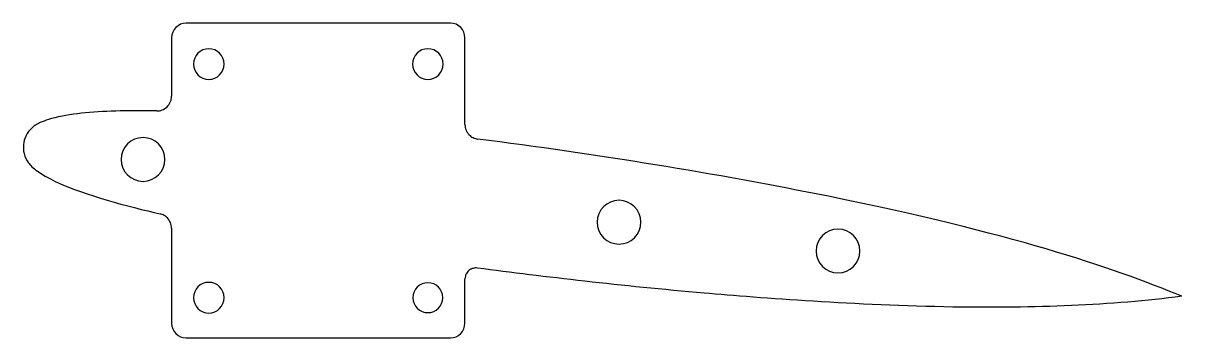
# Model space of a CAD drawing. Header units: millimetres. Extents: x -39 to 119, y 31 to 74.
import ezdxf

# ---------------------------------------------------------------- set-up
doc = ezdxf.new("R2010")
doc.units = ezdxf.units.MM
doc.layers.get('0').update_dxf_attribs({"linetype": 'CONTINUOUS'})

msp = doc.modelspace()

# ---------------------------------------------------------------- linework, layer by layer
for p, q in [((19.08, 74.32, 0), (-17.1, 74.32, 0)), ((-19.1, 72.32, 0), (-19.1, 64.3, 0)), ((21.08, 60.43, 0), (21.08, 72.32, 0)), ((-19.1, 46.24, 0), (-19.1, 33.22, 0)), ((21.08, 33.22, 0), (21.08, 39.29, 0)), ((-17.1, 31.22, 0), (19.08, 31.22, 0))]:
    msp.add_line(p, q)
at = {"extrusion": (-2.6205e-16, 1.36254e-15, -1)}
for centre in [(14, 68.72, 0), (-16, 68.72, 0), (14, 36.72, 0)]:
    msp.add_circle(centre, 2.1, dxfattribs=at)
at = {"extrusion": (1.22465e-16, 6.40667e-15, -1)}
for centre in [(23.01, 55.65, 0), (-42.18, 47.06, 0), (-72.17, 43.11, 0)]:
    msp.add_circle(centre, 3, dxfattribs=at)
at = {"extrusion": (-8.35666e-16, 6.40667e-15, -1)}
msp.add_circle((-16, 36.72, 0), 2.05, dxfattribs=at)
for centre, start, end in [((-17.1, 72.32, 0), 90, 180), ((19.08, 72.32, 0), 0, 90), ((-17.1, 33.22, 0), 180, 270), ((19.08, 33.22, 0), -90, 0)]:
    msp.add_arc(centre, 2, start, end)
for points, knots in [([(-21.14, 62.3, 0), (-20.88, 62.3, 0), (-20.62, 62.34, 0), (-20.13, 62.53, 0), (-19.91, 62.67, 0), (-19.54, 63.03, 0), (-19.38, 63.25, 0), (-19.22, 63.61, 0), (-19.18, 63.75, 0), (-19.12, 64.02, 0), (-19.1, 64.16, 0), (-19.1, 64.3, 0)], [0, 0, 0, 0, 0.0781289, 0.0781289, 0.1562578, 0.1562578, 0.2343867, 0.2343867, 0.2764594, 0.2764594, 0.3185321, 0.3185321, 0.3185321, 0.3185321]), ([(-21.14, 62.3, 0), (-22.48, 62.32, 0), (-23.73, 62.33, 0), (-28.19, 62.28, 0), (-31.49, 62.1, 0), (-35.61, 61.29, 0), (-36.54, 60.95, 0), (-37.45, 60.55, 0), (-37.86, 60.32, 0), (-38.57, 59.65, 0), (-38.83, 59.32, 0), (-39.25, 58.49, 0), (-39.35, 58.05, 0), (-39.42, 57.29, 0), (-39.4, 56.88, 0), (-39.17, 55.95, 0), (-38.93, 55.53, 0), (-38.45, 54.85, 0), (-38.09, 54.49, 0), (-36.56, 53.41, 0), (-35.49, 52.87, 0), (-30.96, 50.77, 0), (-25.03, 49.21, 0), (-20.65, 48.19, 0)], [-7.9158534, -7.9158534, -7.9158534, -7.9158534, -7.8988655, -7.8988655, -7.8503698, -7.8503698, -7.8209099, -7.8209099, -7.7941889, -7.7941889, -7.7730799, -7.7730799, -7.7471522, -7.7471522, -7.7174113, -7.7174113, -7.6775126, -7.6775126, -7.624764, -7.624764, -7.5492081, -7.5492081, -7.1806954, -7.1806954, -7.1806954, -7.1806954]), ([(21.08, 60.43, 0), (21.08, 60.17, 0), (21.13, 59.91, 0), (21.33, 59.43, 0), (21.47, 59.21, 0), (21.81, 58.87, 0), (21.99, 58.74, 0), (22.39, 58.54, 0), (22.61, 58.48, 0), (22.83, 58.45, 0)], [0, 0, 0, 0, 0.0781289, 0.0781289, 0.1562578, 0.1562578, 0.2229266, 0.2229266, 0.2895953, 0.2895953, 0.2895953, 0.2895953]), ([(119.26, 36.91, 0), (109.54, 40.95, 0), (95.56, 45.6, 0), (55.46, 53.72, 0), (39, 56.39, 0), (22.83, 58.45, 0)], [-8.3326671, -8.3326671, -8.3326671, -8.3326671, -8.1512748, -8.1512748, -8.0382744, -8.0382744, -8.0382744, -8.0382744]), ([(-19.1, 46.24, 0), (-19.1, 46.5, 0), (-19.15, 46.76, 0), (-19.35, 47.24, 0), (-19.5, 47.46, 0), (-19.81, 47.78, 0), (-19.96, 47.89, 0), (-20.29, 48.08, 0), (-20.47, 48.15, 0), (-20.65, 48.19, 0)], [0, 0, 0, 0, 0.0781289, 0.0781289, 0.1562578, 0.1562578, 0.2125927, 0.2125927, 0.2689277, 0.2689277, 0.2689277, 0.2689277]), ([(22.78, 40.78, 0), (22.58, 40.8, 0), (22.39, 40.79, 0), (22.01, 40.69, 0), (21.83, 40.6, 0), (21.52, 40.37, 0), (21.39, 40.22, 0), (21.22, 39.94, 0), (21.17, 39.81, 0), (21.1, 39.56, 0), (21.08, 39.42, 0), (21.08, 39.29, 0)], [0, 0, 0, 0, 0.0585967, 0.0585967, 0.1171933, 0.1171933, 0.17579, 0.17579, 0.2159326, 0.2159326, 0.2560751, 0.2560751, 0.2560751, 0.2560751]), ([(119.26, 36.91, 0), (109.63, 35.64, 0), (99, 35.26, 0), (74.59, 35.66, 0), (61.63, 36.67, 0), (42.51, 38.33, 0), (31.96, 39.56, 0), (22.78, 40.78, 0)], [-9.0875555, -9.0875555, -9.0875555, -9.0875555, -8.882069, -8.882069, -8.6350034, -8.6350034, -8.275238, -8.275238, -8.275238, -8.275238])]:
    msp.add_open_spline(points, degree=3, knots=knots)

doc.saveas('drawing.dxf')
